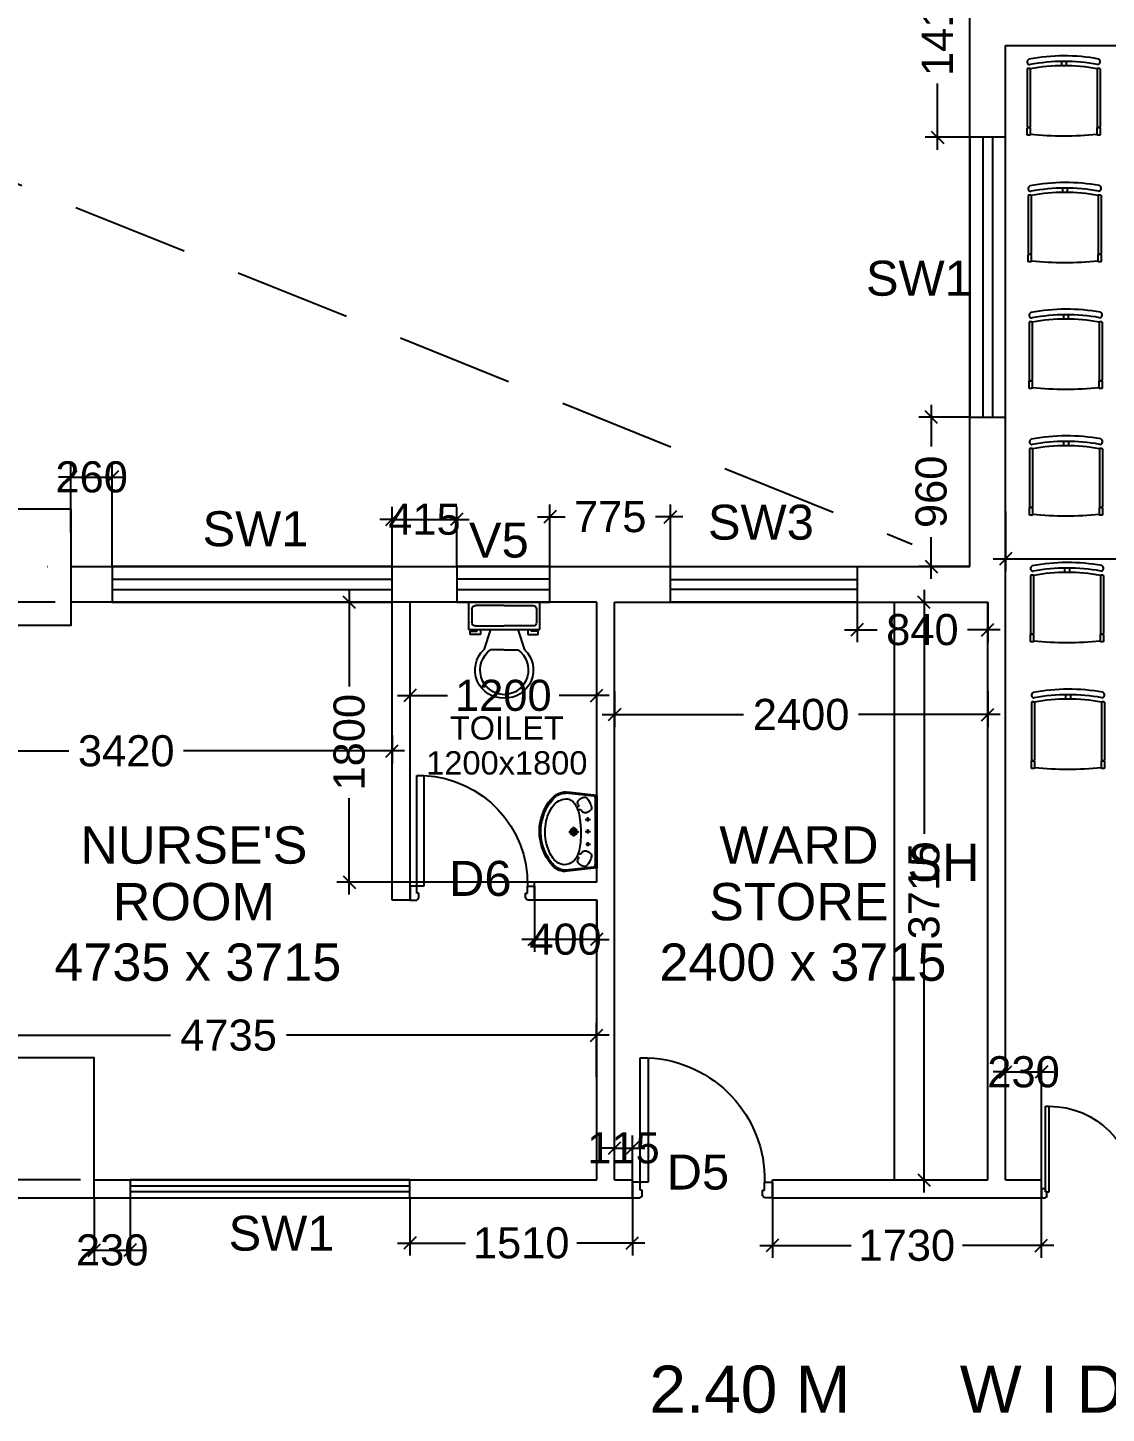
# Model space of a CAD drawing. Extents: x 7897917 to 8423973, y -6487334 to -6173396.
# Drawn here: x 8016507 to 8023444, y -6445795 to -6436884 of the extents above; entities that cross this region are included whole.
import ezdxf
from ezdxf.enums import TextEntityAlignment as Align

# ---------------------------------------------------------------- set-up
doc = ezdxf.new("R2010")
doc.units = 0
doc.header["$LTSCALE"] = 600
doc.header["$MEASUREMENT"] = 0
doc.header["$PDMODE"] = 35
doc.linetypes.add('HIDDEN2', pattern=[0.1875, 0.125, -0.0625])
doc.layers.get('0').update_dxf_attribs({"linetype": 'CONTINUOUS'})
doc.layers.get('Defpoints').update_dxf_attribs({"linetype": 'CONTINUOUS'})
for name, color, linetype in [('DOOR', 32, 'CONTINUOUS'), ('Duct', 8, 'CONTINUOUS'), ('furniture', 33, 'CONTINUOUS'), ('joinery', 7, 'CONTINUOUS'), ('LA-column', 3, 'CONTINUOUS'), ('PARTI', 21, 'CONTINUOUS'), ('Room Dim', 1, 'CONTINUOUS'), ('Shleves', 7, 'CONTINUOUS'), ('TEXT', 6, 'CONTINUOUS'), ('Toi-Euip', 8, 'CONTINUOUS'), ('toi-fix', 46, 'CONTINUOUS'), ('TXT', 6, 'CONTINUOUS'), ('Walls', 7, 'CONTINUOUS'), ('WIN', 151, 'CONTINUOUS'), ('Working Dim', 5, 'CONTINUOUS')]:
    doc.layers.add(name, color=color, linetype=linetype)
doc.styles.add('ari', font='arial.ttf')
doc.styles.add('ARIAL', font='arial.ttf')
doc.dimstyles.new('int. dim', dxfattribs={"dimtxt": 450, "dimasz": 80, "dimexe": 80, "dimexo": 0, "dimgap": 70, "dimtad": 0, "dimdec": 0, "dimzin": 12, "dimdsep": 46, "dimtxsty": 'ari', "dimblk": 'OBLIQUE', "dimcen": 2, "dimdle": 80, "dimclrd": 256, "dimclre": 256, "dimclrt": 6, "dimadec": 0, "dimazin": 0, "dimtfac": 1, "dimtdec": 0, "dimtix": 1, "dimtmove": 2, "dimatfit": 3, "dimfxl": 1, "dimtolj": 1, "dimtzin": 0, "dimlwd": -1, "dimlwe": -1, "dimarcsym": 0})

# ---------------------------------------------------------------- blocks, each defined once
blk = doc.blocks.new('Z$W@#1275')
at = {"layer": 'DOOR'}
for p, q in [((73, 1500), (0, 1500)), ((0, 1500), (0, 1467)), ((0, 1467), (2, 1467)), ((11, 1456), (11, 1458)), ((11, 1456), (47, 1456)), ((47, 1467), (736, 1467)), ((47, 1467), (47, 1439)), ((47, 1456), (47, 1467)), ((47, 1467), (73, 1467)), ((73, 1467), (73, 1500)), ((736, 1467), (736, 1439)), ((47, 1439), (736, 1439)), ((0, 33), (2, 33)), ((0, 0), (0, 33)), ((73, 0), (0, 0)), ((11, 44), (11, 42)), ((11, 44), (47, 44)), ((47, 61), (736, 61)), ((47, 33), (47, 61)), ((47, 44), (47, 33)), ((47, 33), (736, 33)), ((47, 33), (73, 33)), ((73, 33), (73, 0)), ((736, 33), (736, 61))]:
    blk.add_line(p, q, dxfattribs=at)
for centre, start, end in [((11, 1467), 180, 270), ((11, 33), 90, 180)]:
    blk.add_arc(centre, 9.13, start, end, dxfattribs=at)
at = {"layer": 'DOOR', "color": 145}
for centre, start, end in [((47, 1439), 270, 0), ((47, 61), 0, 90)]:
    blk.add_arc(centre, 689, start, end, dxfattribs=at)
blk = doc.blocks.new('A$C32852038')
at = {"layer": 'furniture', "color": 8}
for p, q in [((-231.7, -54), (-235, -57.2)), ((-235, -430.7), (-235, -57.2)), ((-231.7, -54), (-218.3, -54)), ((-215, -57.2), (-218.3, -54)), ((-215, -430.7), (-215, -57.2)), ((218.3, -54), (215, -57.2)), ((215, -430.7), (215, -57.2)), ((218.3, -54), (231.7, -54)), ((235, -57.2), (231.7, -54)), ((235, -430.7), (235, -57.2)), ((-231.7, -434), (-235, -430.7)), ((-231.7, -434), (-218.3, -434)), ((-218.3, -434), (-215, -430.7)), ((218.3, -434), (215, -430.7)), ((218.3, -434), (231.7, -434)), ((231.7, -434), (235, -430.7)), ((-15.7, -479.2), (-15.7, -451.1)), ((14.8, -479.2), (14.8, -451.1))]:
    blk.add_line(p, q, dxfattribs=at)
for points in [[(-235, -50.7), (-235, -7.2), (-231.7, -4), (-218.3, -4), (-215, -7.2), (-215, -50.7), (-218.3, -54), (-231.7, -54)], [(215, -50.7), (215, -7.2), (218.3, -4), (231.7, -4), (235, -7.2), (235, -50.7), (231.7, -54), (218.3, -54)]]:
    blk.add_lwpolyline(points, close=True, dxfattribs=at)
for centre, radius, start, end in [((0, -2191.6), 2191.6, 84.36999, 95.63001), ((0, 692.7), 1143.8, 259.16569, 280.83431), ((-217.4, -477.9), 18, 89.44312, 247.64656), ((-4.7, 698.8), 1213.3, 259.57711, 280.84799), ((-4.7, 698.8), 1178, 259.5839, 280.82925), ((216.8, -476.2), 18, 292.35344, 90.55688)]:
    blk.add_arc(centre, radius, start, end, dxfattribs=at)
blk = doc.blocks.new('1000')
at = {"layer": 'DOOR'}
for p, q in [((0, -100), (0, 0)), ((0, 0), (49.7, 0)), ((49.7, 0), (49.7, -2.2)), ((63.2, -49.5), (49.7, -49.5)), ((49.7, -49.5), (49.7, -100)), ((63.2, -13.5), (61, -13.5)), ((63.2, -13.5), (63.2, -49.5)), ((836.8, -13.5), (836.8, -49.5)), ((836.8, -13.5), (839, -13.5)), ((836.8, -49.5), (850.3, -49.5)), ((850.3, 0), (850.3, -2.2)), ((900, 0), (850.3, 0)), ((850.3, -49.5), (850.3, -100)), ((900, -100), (900, 0)), ((49.7, -100), (0, -100)), ((49.7, -100), (49.7, -900.6)), ((100.2, -100), (49.7, -100)), ((100.2, -900.6), (100.2, -100)), ((850.3, -100), (900, -100)), ((49.7, -900.6), (100.2, -900.6))]:
    blk.add_line(p, q, dxfattribs=at)
for centre, major_axis, start_param, end_param in [((49.7, -13.5), (-7.95, 7.95), 3.926991, 5.497787), ((850.3, -13.5), (7.95, 7.95), 0.785398, 2.356194)]:
    blk.add_ellipse(centre, major_axis=major_axis, ratio=1, start_param=start_param, end_param=end_param, dxfattribs=at)
at = {"layer": 'DOOR', "color": 145}
blk.add_ellipse((64.3, -115.3), major_axis=(-519.7, 589.8), ratio=1, start_param=2.464943, end_param=4.009476, dxfattribs=at)
blk = doc.blocks.new('_Oblique')
at = {"color": 0, "linetype": 'ByBlock', "lineweight": -2}
blk.add_line((-0.5, -0.5), (0.5, 0.5), dxfattribs=at)
blk = doc.blocks.new('*D2031')
at = {"layer": 'Defpoints', "color": 0, "transparency": 16777216}
for p in [(8022796.6, -6439994.5, 3.4), (8028447.1, -6439994.5, 3.4), (8028447.1, -6440299.8)]:
    blk.add_point(p, dxfattribs=at)
at = {"layer": 'Working Dim', "transparency": 16777216}
for p, q in [((8022796.6, -6439994.5), (8022796.6, -6440379.8)), ((8028447.1, -6439994.5), (8028447.1, -6440379.8)), ((8022716.6, -6440299.8), (8025253.5, -6440299.8)), ((8028527.1, -6440299.8), (8025990.1, -6440299.8))]:
    blk.add_line(p, q, dxfattribs=at)
at = {"layer": 'Working Dim', "transparency": 16777216, "xscale": 80, "yscale": 80, "zscale": 80, "rotation": 180}
blk.add_blockref('_Oblique', (8022796.6, -6440299.8), dxfattribs=at)
at = {"layer": 'Working Dim', "transparency": 16777216, "xscale": 80, "yscale": 80, "zscale": 80}
blk.add_blockref('_Oblique', (8028447.1, -6440299.8), dxfattribs=at)
at = {"layer": 'Working Dim', "color": 6, "transparency": 16777216, "insert": (8025621.8, -6440299.8), "char_height": 200, "attachment_point": 5, "style": 'ari'}
blk.add_mtext('\\A1;5650', dxfattribs=at)
blk = doc.blocks.new('*D2051')
at = {"layer": 'Defpoints', "color": 0, "transparency": 16777216}
for p in [(8015430.6, -6441433.2, 6.3), (8018850.6, -6441433.2, 6.3), (8018850.6, -6441535.3)]:
    blk.add_point(p, dxfattribs=at)
at = {"layer": 'Working Dim', "transparency": 16777216}
for p, q in [((8015430.6, -6441433.2), (8015430.6, -6441615.3)), ((8018850.6, -6441433.2), (8018850.6, -6441615.3)), ((8015350.6, -6441535.3), (8016772.3, -6441535.3)), ((8018930.6, -6441535.3), (8017508.8, -6441535.3))]:
    blk.add_line(p, q, dxfattribs=at)
at = {"layer": 'Working Dim', "transparency": 16777216, "xscale": 80, "yscale": 80, "zscale": 80, "rotation": 180}
blk.add_blockref('_Oblique', (8015430.6, -6441535.3), dxfattribs=at)
at = {"layer": 'Working Dim', "transparency": 16777216, "xscale": 80, "yscale": 80, "zscale": 80}
blk.add_blockref('_Oblique', (8018850.6, -6441535.3), dxfattribs=at)
at = {"layer": 'Working Dim', "color": 6, "transparency": 16777216, "insert": (8017140.6, -6441535.3), "char_height": 200, "attachment_point": 5, "style": 'ari'}
blk.add_mtext('\\A1;3420', dxfattribs=at)
blk = doc.blocks.new('*D2052')
at = {"layer": 'Defpoints', "color": 0, "transparency": 16777216}
for p in [(8020166.1, -6443363.8), (8015431.6, -6443631.7, 6.3), (8020166.1, -6443631.7, 6.3)]:
    blk.add_point(p, dxfattribs=at)
at = {"layer": 'Working Dim', "transparency": 16777216}
for p, q in [((8015431.6, -6443631.7), (8015431.6, -6443283.8)), ((8020166.1, -6443631.7), (8020166.1, -6443283.8)), ((8015351.6, -6443363.8), (8017425.4, -6443363.8)), ((8020246.1, -6443363.8), (8018172.2, -6443363.8))]:
    blk.add_line(p, q, dxfattribs=at)
at = {"layer": 'Working Dim', "transparency": 16777216, "xscale": 80, "yscale": 80, "zscale": 80, "rotation": 180}
blk.add_blockref('_Oblique', (8015431.6, -6443363.8), dxfattribs=at)
at = {"layer": 'Working Dim', "transparency": 16777216, "xscale": 80, "yscale": 80, "zscale": 80}
blk.add_blockref('_Oblique', (8020166.1, -6443363.8), dxfattribs=at)
at = {"layer": 'Working Dim', "color": 6, "transparency": 16777216, "insert": (8017798.8, -6443363.8), "char_height": 200, "attachment_point": 5, "style": 'ari'}
blk.add_mtext('\\A1;4735', dxfattribs=at)
blk = doc.blocks.new('*D2053')
at = {"layer": 'Defpoints', "color": 0, "transparency": 16777216}
for p in [(8016683.8, -6440578.9, 6.3), (8016193.1, -6444293.9), (8016847.3, -6444293.9, 6.3)]:
    blk.add_point(p, dxfattribs=at)
at = {"layer": 'Working Dim', "transparency": 16777216}
for p, q in [((8016193.1, -6440498.9), (8016193.1, -6442067.1)), ((8016683.8, -6440578.9), (8016113.1, -6440578.9)), ((8016193.1, -6444373.9), (8016193.1, -6442805.7)), ((8016847.3, -6444293.9), (8016113.1, -6444293.9))]:
    blk.add_line(p, q, dxfattribs=at)
at = {"layer": 'Working Dim', "transparency": 16777216, "xscale": 80, "yscale": 80, "zscale": 80}
for p, rotation in [((8016193.1, -6440578.9), 90), ((8016193.1, -6444293.9), 270)]:
    blk.add_blockref('_Oblique', p, dxfattribs=dict(at, rotation=rotation))
at = {"layer": 'Working Dim', "color": 6, "transparency": 16777216, "insert": (8016193.1, -6442436.4), "char_height": 200, "attachment_point": 5, "rotation": 90, "style": 'ari'}
blk.add_mtext('\\A1;3715', dxfattribs=at)
blk = doc.blocks.new('*D2054')
at = {"layer": 'Defpoints', "color": 0, "transparency": 16777216}
for p in [(8018965.6, -6441041.3, 6.3), (8020166.1, -6441041.3, 6.3), (8020166.1, -6441178.6)]:
    blk.add_point(p, dxfattribs=at)
at = {"layer": 'Working Dim', "transparency": 16777216}
for p, q in [((8018965.6, -6441041.3), (8018965.6, -6441258.6)), ((8020166.1, -6441041.3), (8020166.1, -6441258.6)), ((8018885.6, -6441178.6), (8019207, -6441178.6)), ((8020246.1, -6441178.6), (8019924.7, -6441178.6))]:
    blk.add_line(p, q, dxfattribs=at)
at = {"layer": 'Working Dim', "transparency": 16777216, "xscale": 80, "yscale": 80, "zscale": 80, "rotation": 180}
blk.add_blockref('_Oblique', (8018965.6, -6441178.6), dxfattribs=at)
at = {"layer": 'Working Dim', "transparency": 16777216, "xscale": 80, "yscale": 80, "zscale": 80}
blk.add_blockref('_Oblique', (8020166.1, -6441178.6), dxfattribs=at)
at = {"layer": 'Working Dim', "color": 6, "transparency": 16777216, "insert": (8019565.8, -6441178.6), "char_height": 200, "attachment_point": 5, "style": 'ari'}
blk.add_mtext('\\A1;1200', dxfattribs=at)
blk = doc.blocks.new('*D2055')
at = {"layer": 'Defpoints', "color": 0, "transparency": 16777216}
for p in [(8019118, -6440578.8, 6.3), (8018574.9, -6442378.9), (8019765.6, -6442378.9, 6.3)]:
    blk.add_point(p, dxfattribs=at)
at = {"layer": 'Working Dim', "transparency": 16777216}
for p, q in [((8018574.9, -6440498.8), (8018574.9, -6441119.9)), ((8019118, -6440578.8), (8018494.9, -6440578.8)), ((8018574.9, -6442458.9), (8018574.9, -6441837.7)), ((8019765.6, -6442378.9), (8018494.9, -6442378.9))]:
    blk.add_line(p, q, dxfattribs=at)
at = {"layer": 'Working Dim', "transparency": 16777216, "xscale": 80, "yscale": 80, "zscale": 80}
for p, rotation in [((8018574.9, -6440578.8), 90), ((8018574.9, -6442378.9), 270)]:
    blk.add_blockref('_Oblique', p, dxfattribs=dict(at, rotation=rotation))
at = {"layer": 'Working Dim', "color": 6, "transparency": 16777216, "insert": (8018574.9, -6441478.8), "char_height": 200, "attachment_point": 5, "rotation": 90, "style": 'ari'}
blk.add_mtext('\\A1;1800', dxfattribs=at)
blk = doc.blocks.new('*D2056')
at = {"layer": 'Defpoints', "color": 0, "transparency": 16777216}
for p in [(8020281.1, -6441151.1, 6.3), (8022681.6, -6441151.1, 3.3), (8022681.6, -6441301.5)]:
    blk.add_point(p, dxfattribs=at)
at = {"layer": 'Working Dim', "transparency": 16777216}
for p, q in [((8020281.1, -6441151.1), (8020281.1, -6441381.5)), ((8022681.6, -6441151.1), (8022681.6, -6441381.5)), ((8020201.1, -6441301.5), (8021111.3, -6441301.5)), ((8022761.6, -6441301.5), (8021851.3, -6441301.5))]:
    blk.add_line(p, q, dxfattribs=at)
at = {"layer": 'Working Dim', "transparency": 16777216, "xscale": 80, "yscale": 80, "zscale": 80, "rotation": 180}
blk.add_blockref('_Oblique', (8020281.1, -6441301.5), dxfattribs=at)
at = {"layer": 'Working Dim', "transparency": 16777216, "xscale": 80, "yscale": 80, "zscale": 80}
blk.add_blockref('_Oblique', (8022681.6, -6441301.5), dxfattribs=at)
at = {"layer": 'Working Dim', "color": 6, "transparency": 16777216, "insert": (8021481.3, -6441301.5), "char_height": 200, "attachment_point": 5, "style": 'ari'}
blk.add_mtext('\\A1;2400', dxfattribs=at)
blk = doc.blocks.new('*D2057')
at = {"layer": 'Defpoints', "color": 0, "transparency": 16777216}
for p in [(8022023.3, -6440578.7, 6.3), (8021911.9, -6444293.9, 6.3), (8022272.1, -6444293.9)]:
    blk.add_point(p, dxfattribs=at)
at = {"layer": 'Working Dim', "transparency": 16777216}
for p, q in [((8022272.1, -6440498.7), (8022272.1, -6442067)), ((8022023.3, -6440578.7), (8022352.1, -6440578.7)), ((8022272.1, -6444373.9), (8022272.1, -6442805.6)), ((8021911.9, -6444293.9), (8022352.1, -6444293.9))]:
    blk.add_line(p, q, dxfattribs=at)
at = {"layer": 'Working Dim', "transparency": 16777216, "xscale": 80, "yscale": 80, "zscale": 80}
for p, rotation in [((8022272.1, -6440578.7), 90), ((8022272.1, -6444293.9), 270)]:
    blk.add_blockref('_Oblique', p, dxfattribs=dict(at, rotation=rotation))
at = {"layer": 'Working Dim', "color": 6, "transparency": 16777216, "insert": (8022272.1, -6442436.3), "char_height": 200, "attachment_point": 5, "rotation": 90, "style": 'ari'}
blk.add_mtext('\\A1;3715', dxfattribs=at)
blk = doc.blocks.new('*D2062')
at = {"layer": 'Defpoints', "color": 0, "transparency": 16777216}
for p in [(8019266, -6440045.9), (8018850.8, -6440348.4), (8019266, -6440348.4, -1.1)]:
    blk.add_point(p, dxfattribs=at)
at = {"layer": 'Working Dim', "transparency": 16777216}
for p, q in [((8018850.8, -6440348.4), (8018850.8, -6439965.9)), ((8019266, -6440348.4), (8019266, -6439965.9)), ((8018850.8, -6440045.9), (8018770.8, -6440045.9)), ((8018850.8, -6440045.9), (8019266, -6440045.9)), ((8019266, -6440045.9), (8019346, -6440045.9))]:
    blk.add_line(p, q, dxfattribs=at)
at = {"layer": 'Working Dim', "transparency": 16777216, "xscale": 80, "yscale": 80, "zscale": 80}
blk.add_blockref('_Oblique', (8018850.8, -6440045.9), dxfattribs=at)
at = {"layer": 'Working Dim', "transparency": 16777216, "xscale": 80, "yscale": 80, "zscale": 80, "rotation": 180}
blk.add_blockref('_Oblique', (8019266, -6440045.9), dxfattribs=at)
at = {"layer": 'Working Dim', "color": 6, "transparency": 16777216, "insert": (8019058.4, -6440045.9), "char_height": 200, "attachment_point": 5, "style": 'ari'}
blk.add_mtext('\\A1;415', dxfattribs=at)
blk = doc.blocks.new('*D2063')
at = {"layer": 'Defpoints', "color": 0, "transparency": 16777216}
for p in [(8022566.6, -6436178.7, 0), (8022358.6, -6437588.7), (8022566.6, -6437588.7, 0)]:
    blk.add_point(p, dxfattribs=at)
at = {"layer": 'Working Dim', "transparency": 16777216}
for p, q in [((8022358.6, -6436098.7), (8022358.6, -6436524.8)), ((8022566.6, -6436178.7), (8022278.6, -6436178.7)), ((8022358.6, -6437668.7), (8022358.6, -6437242.6)), ((8022566.6, -6437588.7), (8022278.6, -6437588.7))]:
    blk.add_line(p, q, dxfattribs=at)
at = {"layer": 'Working Dim', "transparency": 16777216, "xscale": 80, "yscale": 80, "zscale": 80}
for p, rotation in [((8022358.6, -6436178.7), 90), ((8022358.6, -6437588.7), 270)]:
    blk.add_blockref('_Oblique', p, dxfattribs=dict(at, rotation=rotation))
at = {"layer": 'Working Dim', "color": 6, "transparency": 16777216, "insert": (8022358.6, -6436883.7), "char_height": 200, "attachment_point": 5, "rotation": 90, "style": 'ari'}
blk.add_mtext('\\A1;1410', dxfattribs=at)
blk = doc.blocks.new('*D2074')
at = {"layer": 'Defpoints', "color": 0, "transparency": 16777216}
for p in [(8022318.2, -6439388.7), (8022566.6, -6439388.7), (8022566.6, -6440348.7)]:
    blk.add_point(p, dxfattribs=at)
at = {"layer": 'Working Dim', "transparency": 16777216}
for p, q in [((8022318.2, -6439308.7), (8022318.2, -6439578.1)), ((8022566.6, -6439388.7), (8022238.2, -6439388.7)), ((8022318.2, -6440428.7), (8022318.2, -6440159.3)), ((8022566.6, -6440348.7), (8022238.2, -6440348.7))]:
    blk.add_line(p, q, dxfattribs=at)
at = {"layer": 'Working Dim', "transparency": 16777216, "xscale": 80, "yscale": 80, "zscale": 80}
for p, rotation in [((8022318.2, -6439388.7), 90), ((8022318.2, -6440348.7), 270)]:
    blk.add_blockref('_Oblique', p, dxfattribs=dict(at, rotation=rotation))
at = {"layer": 'Working Dim', "color": 6, "transparency": 16777216, "insert": (8022318.2, -6439868.7), "char_height": 200, "attachment_point": 5, "rotation": 90, "style": 'ari'}
blk.add_mtext('\\A1;960', dxfattribs=at)
blk = doc.blocks.new('*D2079')
at = {"layer": 'Defpoints', "color": 0, "transparency": 16777216}
for p in [(8017050.8, -6439773.6), (8016785.1, -6440129.1, 13.1), (8017050.8, -6440348.8)]:
    blk.add_point(p, dxfattribs=at)
at = {"layer": 'Working Dim', "transparency": 16777216}
for p, q in [((8016785.1, -6440129.1), (8016785.1, -6439693.6)), ((8017050.8, -6440348.8), (8017050.8, -6439693.6)), ((8016785.1, -6439773.6), (8016705.1, -6439773.6)), ((8016785.1, -6439773.6), (8017050.8, -6439773.6)), ((8017050.8, -6439773.6), (8017130.8, -6439773.6))]:
    blk.add_line(p, q, dxfattribs=at)
at = {"layer": 'Working Dim', "transparency": 16777216, "xscale": 80, "yscale": 80, "zscale": 80}
blk.add_blockref('_Oblique', (8016785.1, -6439773.6), dxfattribs=at)
at = {"layer": 'Working Dim', "transparency": 16777216, "xscale": 80, "yscale": 80, "zscale": 80, "rotation": 180}
blk.add_blockref('_Oblique', (8017050.8, -6439773.6), dxfattribs=at)
at = {"layer": 'Working Dim', "color": 6, "transparency": 16777216, "insert": (8016917.9, -6439773.6), "char_height": 200, "attachment_point": 5, "style": 'ari'}
blk.add_mtext('\\A1;260', dxfattribs=at)
blk = doc.blocks.new('*D2080')
at = {"layer": 'Defpoints', "color": 0, "transparency": 16777216}
for p in [(8019866, -6440029.3), (8019866, -6440348.6), (8020641, -6440348.7)]:
    blk.add_point(p, dxfattribs=at)
at = {"layer": 'Working Dim', "transparency": 16777216}
for p, q in [((8019866, -6440348.6), (8019866, -6439949.3)), ((8020641, -6440348.7), (8020641, -6439949.3)), ((8019786, -6440029.3), (8019962.6, -6440029.3)), ((8020721, -6440029.3), (8020544.4, -6440029.3))]:
    blk.add_line(p, q, dxfattribs=at)
at = {"layer": 'Working Dim', "transparency": 16777216, "xscale": 80, "yscale": 80, "zscale": 80, "rotation": 180}
blk.add_blockref('_Oblique', (8019866, -6440029.3), dxfattribs=at)
at = {"layer": 'Working Dim', "transparency": 16777216, "xscale": 80, "yscale": 80, "zscale": 80}
blk.add_blockref('_Oblique', (8020641, -6440029.3), dxfattribs=at)
at = {"layer": 'Working Dim', "color": 6, "transparency": 16777216, "insert": (8020253.5, -6440029.3), "char_height": 200, "attachment_point": 5, "style": 'ari'}
blk.add_mtext('\\A1;775', dxfattribs=at)
blk = doc.blocks.new('*D2081')
at = {"layer": 'Defpoints', "color": 0, "transparency": 16777216}
for p in [(8021841, -6440578.7), (8022681.6, -6440578.7), (8021841, -6440755.8)]:
    blk.add_point(p, dxfattribs=at)
at = {"layer": 'Working Dim', "transparency": 16777216}
for p, q in [((8021841, -6440578.7), (8021841, -6440835.8)), ((8022681.6, -6440578.7), (8022681.6, -6440835.8)), ((8021761, -6440755.8), (8021970.5, -6440755.8)), ((8022761.6, -6440755.8), (8022552, -6440755.8))]:
    blk.add_line(p, q, dxfattribs=at)
at = {"layer": 'Working Dim', "transparency": 16777216, "xscale": 80, "yscale": 80, "zscale": 80, "rotation": 180}
blk.add_blockref('_Oblique', (8021841, -6440755.8), dxfattribs=at)
at = {"layer": 'Working Dim', "transparency": 16777216, "xscale": 80, "yscale": 80, "zscale": 80}
blk.add_blockref('_Oblique', (8022681.6, -6440755.8), dxfattribs=at)
at = {"layer": 'Working Dim', "color": 6, "transparency": 16777216, "insert": (8022261.3, -6440755.8), "char_height": 200, "attachment_point": 5, "style": 'ari'}
blk.add_mtext('\\A1;840', dxfattribs=at)
blk = doc.blocks.new('*D2082')
at = {"layer": 'Defpoints', "color": 0, "transparency": 16777216}
for p in [(8019765.8, -6442493.6), (8020166.3, -6442493.6), (8019765.8, -6442746.6)]:
    blk.add_point(p, dxfattribs=at)
at = {"layer": 'Working Dim', "transparency": 16777216}
for p, q in [((8019765.8, -6442493.6), (8019765.8, -6442826.6)), ((8020166.3, -6442493.6), (8020166.3, -6442826.6)), ((8019765.8, -6442746.6), (8019685.8, -6442746.6)), ((8020166.3, -6442746.6), (8019765.8, -6442746.6)), ((8020166.3, -6442746.6), (8020246.3, -6442746.6))]:
    blk.add_line(p, q, dxfattribs=at)
at = {"layer": 'Working Dim', "transparency": 16777216, "xscale": 80, "yscale": 80, "zscale": 80}
blk.add_blockref('_Oblique', (8019765.8, -6442746.6), dxfattribs=at)
at = {"layer": 'Working Dim', "transparency": 16777216, "xscale": 80, "yscale": 80, "zscale": 80, "rotation": 180}
blk.add_blockref('_Oblique', (8020166.3, -6442746.6), dxfattribs=at)
at = {"layer": 'Working Dim', "color": 6, "transparency": 16777216, "insert": (8019966, -6442746.6), "char_height": 200, "attachment_point": 5, "style": 'ari'}
blk.add_mtext('\\A1;400', dxfattribs=at)
blk = doc.blocks.new('*D2092')
at = {"layer": 'Defpoints', "color": 0, "transparency": 16777216}
for p in [(8016935.1, -6444408.8, 10.3), (8017165, -6444358.3), (8017165, -6444745.3)]:
    blk.add_point(p, dxfattribs=at)
at = {"layer": 'Working Dim', "transparency": 16777216}
for p, q in [((8016935.1, -6444408.8), (8016935.1, -6444825.3)), ((8017165, -6444358.3), (8017165, -6444825.3)), ((8016935.1, -6444745.3), (8016855.1, -6444745.3)), ((8016935.1, -6444745.3), (8017165, -6444745.3)), ((8017165, -6444745.3), (8017245, -6444745.3))]:
    blk.add_line(p, q, dxfattribs=at)
at = {"layer": 'Working Dim', "transparency": 16777216, "xscale": 80, "yscale": 80, "zscale": 80}
blk.add_blockref('_Oblique', (8016935.1, -6444745.3), dxfattribs=at)
at = {"layer": 'Working Dim', "transparency": 16777216, "xscale": 80, "yscale": 80, "zscale": 80, "rotation": 180}
blk.add_blockref('_Oblique', (8017165, -6444745.3), dxfattribs=at)
at = {"layer": 'Working Dim', "color": 6, "transparency": 16777216, "insert": (8017050, -6444745.3), "char_height": 200, "attachment_point": 5, "style": 'ari'}
blk.add_mtext('\\A1;230', dxfattribs=at)
blk = doc.blocks.new('*D2093')
at = {"layer": 'Defpoints', "color": 0, "transparency": 16777216}
for p in [(8018965.4, -6444415.8), (8020396.3, -6444408.8), (8020396.3, -6444699.7)]:
    blk.add_point(p, dxfattribs=at)
at = {"layer": 'Working Dim', "transparency": 16777216}
for p, q in [((8018965.4, -6444415.8), (8018965.4, -6444779.7)), ((8020396.3, -6444408.8), (8020396.3, -6444779.7)), ((8018885.4, -6444699.7), (8019322, -6444699.7)), ((8020476.3, -6444699.7), (8020039.7, -6444699.7))]:
    blk.add_line(p, q, dxfattribs=at)
at = {"layer": 'Working Dim', "transparency": 16777216, "xscale": 80, "yscale": 80, "zscale": 80, "rotation": 180}
blk.add_blockref('_Oblique', (8018965.4, -6444699.7), dxfattribs=at)
at = {"layer": 'Working Dim', "transparency": 16777216, "xscale": 80, "yscale": 80, "zscale": 80}
blk.add_blockref('_Oblique', (8020396.3, -6444699.7), dxfattribs=at)
at = {"layer": 'Working Dim', "color": 6, "transparency": 16777216, "insert": (8019680.8, -6444699.7), "char_height": 200, "attachment_point": 5, "style": 'ari'}
blk.add_mtext('\\A1;1510', dxfattribs=at)
blk = doc.blocks.new('*D2094')
at = {"layer": 'Defpoints', "color": 0, "transparency": 16777216}
for p in [(8020396.3, -6444088.8), (8020281.3, -6444293.7), (8020396.3, -6444293.7)]:
    blk.add_point(p, dxfattribs=at)
at = {"layer": 'Working Dim', "transparency": 16777216}
for p, q in [((8020281.3, -6444293.7), (8020281.3, -6444008.8)), ((8020396.3, -6444293.7), (8020396.3, -6444008.8)), ((8020281.3, -6444088.8), (8020201.3, -6444088.8)), ((8020281.3, -6444088.8), (8020396.3, -6444088.8)), ((8020396.3, -6444088.8), (8020476.3, -6444088.8))]:
    blk.add_line(p, q, dxfattribs=at)
at = {"layer": 'Working Dim', "transparency": 16777216, "xscale": 80, "yscale": 80, "zscale": 80}
blk.add_blockref('_Oblique', (8020281.3, -6444088.8), dxfattribs=at)
at = {"layer": 'Working Dim', "transparency": 16777216, "xscale": 80, "yscale": 80, "zscale": 80, "rotation": 180}
blk.add_blockref('_Oblique', (8020396.3, -6444088.8), dxfattribs=at)
at = {"layer": 'Working Dim', "color": 6, "transparency": 16777216, "insert": (8020338.8, -6444088.8), "char_height": 200, "attachment_point": 5, "style": 'ari'}
blk.add_mtext('\\A1;115', dxfattribs=at)
blk = doc.blocks.new('*D2095')
at = {"layer": 'Defpoints', "color": 0, "transparency": 16777216}
for p in [(8021296.3, -6444408.8), (8023026.1, -6444408.8), (8021296.3, -6444715.5)]:
    blk.add_point(p, dxfattribs=at)
at = {"layer": 'Working Dim', "transparency": 16777216}
for p, q in [((8021296.3, -6444408.8), (8021296.3, -6444795.5)), ((8023026.1, -6444408.8), (8023026.1, -6444795.5)), ((8021216.3, -6444715.5), (8021802.3, -6444715.5)), ((8023106.1, -6444715.5), (8022520, -6444715.5))]:
    blk.add_line(p, q, dxfattribs=at)
at = {"layer": 'Working Dim', "transparency": 16777216, "xscale": 80, "yscale": 80, "zscale": 80, "rotation": 180}
blk.add_blockref('_Oblique', (8021296.3, -6444715.5), dxfattribs=at)
at = {"layer": 'Working Dim', "transparency": 16777216, "xscale": 80, "yscale": 80, "zscale": 80}
blk.add_blockref('_Oblique', (8023026.1, -6444715.5), dxfattribs=at)
at = {"layer": 'Working Dim', "color": 6, "transparency": 16777216, "insert": (8022161.2, -6444715.5), "char_height": 200, "attachment_point": 5, "style": 'ari'}
blk.add_mtext('\\A1;1730', dxfattribs=at)
blk = doc.blocks.new('A$C5FEC0201')
at = {"layer": 'Toi-Euip'}
for p, q in [((0, 473.4), (184.7, 494.1)), ((0, 465.4), (191.4, 486.9)), ((0, 473.4), (0, 20.9)), ((9.6, 458.3), (9.6, 40.4)), ((71.9, 322.5), (39.4, 322.5)), ((54.4, 310.5), (54.4, 336.7)), ((54.4, 235.7), (54.4, 261.9)), ((143.3, 276.5), (143.3, 216.2)), ((71.9, 247.8), (39.4, 247.8)), ((54.4, 156.4), (54.4, 182.7)), ((173.4, 246.3), (112, 246.3)), ((66.7, 168.5), (39.4, 168.5)), ((0, 28.9), (191.4, 7.5)), ((0, 20.9), (184.7, 0.2))]:
    blk.add_line(p, q, dxfattribs=at)
for centre, radius in [((54.4, 322.5), 6.43), ((143.3, 246.3), 21.6), ((143.3, 246.3), 15.5), ((54.4, 247.8), 6.43), ((54.4, 168.5), 6.43), ((143.3, 246.3), 10.9)]:
    blk.add_circle(centre, radius, dxfattribs=at)
for centre, radius, start, end in [((-14.6, 453.5), 24.7, 11.14513, 53.7785), ((155, 371.1), 126.1, 140.59825, 160.41359), ((76, 441.8), 20.7, 62.49081, 153.19095), ((67.6, 406.2), 56.9, 34.96691, 71.64959), ((100.5, 427.5), 17.9, 320.46419, 39.5358), ((202.8, 375.4), 80.1, 113.69295, 156.38132), ((191.3, 356.4), 94.7, 75.58544, 102.65463), ((194.8, 411.5), 83.2, 73.23918, 96.99591), ((198.4, 409.1), 78.1, 56.79114, 95.14021), ((173.3, 329.2), 126, 27.7975, 70.69461), ((197.4, 387.4), 106, 42.34, 78.55208), ((181.9, 366.5), 123.1, 31.84149, 61.21457), ((66.3, 262.6), 287, 13.68007, 43.11994), ((66.2, 397.4), 34, 151.91921, 201.35614), ((74.8, 413.3), 49.2, 215.0585, 257.19296), ((72.7, 395.9), 31.9, 253.96544, 299.92088), ((114.3, 360.7), 26.8, 118.27151, 163.61398), ((106.8, 377.5), 8.55, 353.15264, 127.30389), ((273.3, 323.1), 166.8, 149.59023, 175.97193), ((120.5, 410.1), 8.6, 136.04031, 216.10739), ((121.5, 408.7), 8.72, 204.51045, 300.32874), ((72.7, 260.2), 247.5, 0.51874, 31.0564), ((134.7, 300.9), 200.3, 16.98939, 40.68541), ((45.2, 246.8), 302.7, 336.19508, 21.84971), ((898.2, 212.6), 800.7, 171.22276, 177.52001), ((23.3, 242.5), 297.5, 335.41071, 3.84539), ((82.7, 251), 274.2, 347.13905, 16.85156), ((830.4, 250.4), 732.1, 180.24313, 185.54823), ((397.3, 201.4), 296.4, 184.2321, 193.82674), ((59.7, 235.8), 293.9, 316.38455, 351.02297), ((66.2, 94.9), 34, 158.64386, 208.08079), ((74.8, 79), 49.2, 102.80704, 144.9415), ((72.7, 96.3), 31.9, 60.07912, 106.03456), ((114.3, 131.5), 26.8, 196.38602, 241.72849), ((106.5, 113.4), 7.39, 228.29837, 348.68026), ((218.2, 145.9), 109.8, 188.02022, 245.02213), ((120.5, 82.1), 8.6, 143.89261, 223.95969), ((120.7, 84.3), 7.73, 75.15228, 157.93068), ((164.1, 170.3), 139.7, 301.86033, 338.31323), ((67.5, 229.2), 275.4, 316.21733, 337.66735), ((-16.1, 41), 25.7, 308.74871, 358.57964), ((155, 121.1), 126.1, 199.58641, 219.40175), ((76, 50.4), 20.7, 206.80905, 297.50919), ((67.6, 86), 56.9, 288.35041, 325.03309), ((100.5, 64.8), 17.9, 320.4642, 39.53581), ((199.8, 111.6), 70.9, 246.77794, 302.40806), ((197.9, 98.8), 99.5, 262.39424, 318.61688), ((196, 101.8), 94.4, 267.2238, 318.08952)]:
    blk.add_arc(centre, radius, start, end, dxfattribs=at)
blk = doc.blocks.new('A$C70ED7303')
at = {"layer": 'toi-fix', "color": 8}
for p, q in [((0, 0), (229, 0)), ((229, 0), (229, -174.4)), ((-229, 0), (0, 0)), ((-229, -174.4), (-229, 0)), ((-207.2, -43.6), (-207.2, -130.8)), ((0, -21.8), (-185.4, -21.8)), ((0, -21.8), (185.4, -21.8)), ((207.2, -43.6), (207.2, -130.8)), ((229, -174.4), (-229, -174.4)), ((-185.4, -152.6), (0, -152.6)), ((-174.4, -185.4), (-174.4, -174.4)), ((-152.6, -174.4), (-152.6, -207.2)), ((-87.2, -174.4), (-130.8, -305.3)), ((185.4, -152.6), (0, -152.6)), ((87.2, -174.4), (130.8, -305.3)), ((152.6, -174.4), (152.6, -207.2)), ((174.4, -185.4), (174.4, -174.4)), ((-218.1, -207.2), (-218.1, -185.4)), ((-218.1, -185.4), (-174.4, -185.4)), ((-152.6, -207.2), (-218.1, -207.2)), ((152.6, -207.2), (218.1, -207.2)), ((218.1, -185.4), (174.4, -185.4)), ((218.1, -207.2), (218.1, -185.4)), ((0, -305.3), (-87.2, -305.3)), ((0, -305.3), (87.2, -305.3))]:
    blk.add_line(p, q, dxfattribs=at)
for centre, major_axis, start_param, end_param in [((-188.1, -40.9), (13.6, -13.6), 2.214297, 4.068888), ((188.1, -40.9), (13.6, -13.6), 0.643501, 2.498091), ((-188.1, -133.6), (-13.6, -13.6), 5.35589, 7.21048), ((188.1, -133.6), (-13.6, -13.6), 0.643501, 2.498091), ((-6.6, -436.2), (-127.6, -127.6), 4.686239, 7.105146), ((4.7, -435.5), (-112.7, -112.7), 4.541602, 7.039318), ((6.6, -436.2), (55.8, -171.6), -0.351019, 2.067888), ((-4.7, -435.5), (-112.7, -112.7), 0.814663, 3.31238)]:
    blk.add_ellipse(centre, major_axis=major_axis, ratio=1, start_param=start_param, end_param=end_param, dxfattribs=at)
blk = doc.blocks.new('*D2338')
at = {"layer": 'Defpoints', "color": 0, "transparency": 16777216}
for p in [(8023027.1, -6443599.7), (8022796.6, -6444293.7, -8), (8023027.1, -6444293.7, -8)]:
    blk.add_point(p, dxfattribs=at)
at = {"layer": 'Working Dim', "transparency": 16777216}
for p, q in [((8022796.6, -6444293.7), (8022796.6, -6443519.7)), ((8023027.1, -6444293.7), (8023027.1, -6443519.7)), ((8022796.6, -6443599.7), (8022716.6, -6443599.7)), ((8022796.6, -6443599.7), (8023027.1, -6443599.7)), ((8023027.1, -6443599.7), (8023107.1, -6443599.7))]:
    blk.add_line(p, q, dxfattribs=at)
at = {"layer": 'Working Dim', "transparency": 16777216, "xscale": 80, "yscale": 80, "zscale": 80}
blk.add_blockref('_Oblique', (8022796.6, -6443599.7), dxfattribs=at)
at = {"layer": 'Working Dim', "transparency": 16777216, "xscale": 80, "yscale": 80, "zscale": 80, "rotation": 180}
blk.add_blockref('_Oblique', (8023027.1, -6443599.7), dxfattribs=at)
at = {"layer": 'Working Dim', "color": 6, "transparency": 16777216, "insert": (8022911.8, -6443599.7), "char_height": 200, "attachment_point": 5, "style": 'ari'}
blk.add_mtext('\\A1;230', dxfattribs=at)

msp = doc.modelspace()

# ---------------------------------------------------------------- linework, layer by layer
at = {"layer": 'Duct', "color": 8, "linetype": 'HIDDEN2', "ltscale": 10}
msp.add_line((8005336.956, -6433418.687, -7.979), (8022196.552, -6440204.237, -7.979), dxfattribs=at)
at = {"layer": 'LA-column', "color": 2, "flags": 128}
for points, elevation in [([(8016035.05, -6440728.875), (8016035.05, -6439978.875), (8016785.05, -6439978.875), (8016785.05, -6440728.875)], 5.131), ([(8016035.05, -6443508.812), (8016035.05, -6444408.812), (8016935.05, -6444408.812), (8016935.05, -6443508.812)], 2.283)]:
    msp.add_lwpolyline(points, close=True, dxfattribs=dict(at, elevation=elevation))
at = {"layer": 'PARTI', "color": 7, "linetype": 'Continuous'}
for p in [(8022796.552, -6444293.7, -7.979), (8023027.052, -6444408.7, -7.979)]:
    msp.add_line(p, (8023027.052, -6444293.7, -7.979), dxfattribs=at)
at = {"layer": 'Shleves'}
msp.add_line((8022081.639, -6444293.699, -1.71), (8022081.639, -6440578.85, -1.71), dxfattribs=at)
at = {"layer": 'Walls'}
for p, q in [((8022566.552, -6440348.699, -7.979), (8022566.552, -6433938.819, -7.979)), ((8022796.552, -6444293.7, -7.979), (8022796.552, -6436998.699, -7.979)), ((8022796.552, -6436998.699, -7.979), (8028444.056, -6436998.699, -7.979)), ((8016634.96, -6440348.699, -7.979), (8016636.229, -6440348.699, -7.979)), ((8016785.05, -6440348.699, -7.979), (8022566.552, -6440348.699, -7.979)), ((8016636.229, -6440578.699, -7.979), (8016634.96, -6440578.699, -7.979)), ((8018850.762, -6440578.699, -7.979), (8016785.05, -6440578.699, -7.979)), ((8018850.762, -6442493.649, -7.979), (8018850.762, -6440578.561, -7.979)), ((8020166.261, -6440578.699, -7.979), (8018965.762, -6440578.573, -7.979)), ((8018965.762, -6442493.648, -7.979), (8018965.762, -6440578.573, -7.979)), ((8020166.261, -6442378.632, -7.979), (8020166.261, -6440578.699, -7.979)), ((8020281.261, -6440578.699, -7.979), (8022681.552, -6440578.699, -7.979)), ((8020281.261, -6444293.699, -7.979), (8020281.261, -6440578.699, -7.979)), ((8022681.552, -6444293.699, -7.979), (8022681.552, -6440578.699, -7.979)), ((8020166.261, -6442378.632, -7.979), (8019765.762, -6442378.638, -7.979)), ((8019765.762, -6442493.648, -7.979), (8019765.762, -6442378.638, -7.979)), ((8018965.762, -6442493.648, -7.979), (8018850.762, -6442493.649, -7.979)), ((8020166.261, -6442493.632, -7.979), (8019765.762, -6442493.638, -7.979)), ((8020166.261, -6444293.699, -7.979), (8020166.261, -6442493.632, -7.979)), ((8016935.05, -6444293.699, -7.979), (8020166.261, -6444293.699, -7.979)), ((8020281.261, -6444293.699, -7.979), (8020396.261, -6444293.699, -7.979)), ((8020396.261, -6444408.831, -7.979), (8020396.261, -6444293.699, -7.979)), ((8021296.266, -6444293.699, -7.979), (8022681.552, -6444293.699, -7.979)), ((8021296.266, -6444408.699, -7.979), (8021296.266, -6444293.699, -7.979)), ((8016935.05, -6444408.699, -7.979), (8020396.261, -6444408.699, -7.979)), ((8021296.266, -6444408.699, -7.979), (8023027.052, -6444408.699, -7.979))]:
    msp.add_line(p, q, dxfattribs=at)
at = {"layer": 'WIN', "linetype": 'Continuous', "elevation": -7.979}
for points in [[(8022566.552, -6437588.699), (8022566.552, -6439388.699), (8022796.552, -6439388.699), (8022796.552, -6437588.699)], [(8022566.552, -6437588.699), (8022566.552, -6439388.699), (8022796.552, -6439388.699), (8022796.552, -6437588.699)], [(8022649.335, -6437588.699), (8022649.335, -6439388.699), (8022713.769, -6439388.699), (8022713.769, -6437588.699)], [(8022649.335, -6437588.699), (8022649.335, -6439388.699), (8022713.769, -6439388.699), (8022713.769, -6437588.699)], [(8018850.762, -6440348.751), (8017050.762, -6440348.751), (8017050.762, -6440578.751), (8018850.762, -6440578.751)], [(8019866.011, -6440348.636), (8019266.011, -6440348.636), (8019266.011, -6440578.636), (8019866.011, -6440578.636)], [(8020640.995, -6440348.698), (8021840.995, -6440348.698), (8021840.995, -6440578.699), (8020640.995, -6440578.699)], [(8018850.762, -6440431.534), (8017050.762, -6440431.534), (8017050.762, -6440495.967), (8018850.762, -6440495.967)], [(8019866.011, -6440429.977), (8019266.011, -6440429.977), (8019266.011, -6440497.295), (8019866.011, -6440497.295)], [(8020640.995, -6440431.482), (8021840.995, -6440431.482), (8021840.995, -6440495.915), (8020640.995, -6440495.915)], [(8017165.03, -6444293.708), (8017165.03, -6444408.699), (8018965.439, -6444408.699), (8018965.439, -6444293.708)], [(8017165.03, -6444333.708), (8017165.03, -6444368.699), (8018965.439, -6444368.699), (8018965.439, -6444333.708)]]:
    msp.add_lwpolyline(points, close=True, dxfattribs=at)

# ---------------------------------------------------------------- block references
at = {"layer": 'DOOR', "linetype": 'Continuous', "xscale": -0.8888888917863601, "yscale": 0.8888888917863369, "zscale": 0.88888889178636, "rotation": 179.9999869132508}
msp.add_blockref('1000', (8018965.762, -6442493.647, -7.979), dxfattribs=at)
at = {"layer": 'DOOR', "linetype": 'Continuous', "xscale": -1, "rotation": 179.9999869799519}
msp.add_blockref('1000', (8020396.266, -6444408.699, -7.979), dxfattribs=at)
at = {"layer": 'DOOR', "xscale": -0.8000117540359497, "yscale": 0.8000117540359497, "zscale": 0.8000117540359497, "rotation": 270}
msp.add_blockref('Z$W@#1275', (8023027.052, -6444408.7, -7.979), dxfattribs=at)
at = {"layer": 'furniture', "rotation": 180}
for p in [(8023170.28, -6437579.445, -7.979), (8023176.589, -6438394.008, -7.979), (8023182.898, -6439208.572, -7.979), (8023184.706, -6440023.144, -7.979), (8023191.015, -6440837.707, -7.979), (8023197.324, -6441652.271, -7.979)]:
    msp.add_blockref('A$C32852038', p, dxfattribs=at)
at = {"layer": 'Toi-Euip', "xscale": -1.032431937754154, "yscale": 1.032431937754154, "zscale": 1.032431937754154}
msp.add_blockref('A$C5FEC0201', (8020166.26, -6442309.224, -7.979), dxfattribs=at)
at = {"layer": 'toi-fix', "linetype": 'Continuous', "xscale": -1, "rotation": 1.312676983111771e-05}
msp.add_blockref('A$C70ED7303', (8019571.486, -6440578.637, -7.979), dxfattribs=at)

# ---------------------------------------------------------------- texts
at = {"layer": 'joinery', "style": 'ari'}
for s, p in [('SW1', (8022238.848, -6438607.253, -7.979)), ('SW3', (8021222.532, -6440176.282, -7.979)), ('SW1', (8017972.186, -6440218.489, -7.979)), ('V5', (8019537.226, -6440290.991, -7.979)), ('D5', (8020817.537, -6444355.481, -7.979)), ('SW1', (8018139.563, -6444748.863, -7.979))]:
    msp.add_text(s, height=225, dxfattribs=at).set_placement(p, align=Align.CENTER)
msp.add_text('D6', height=225, dxfattribs=at).set_placement((8019216.848, -6442467.166, -9.117))
at = {"layer": 'Room Dim', "style": 'ARIAL'}
msp.add_text('1200x1800', height=150, dxfattribs=at).set_placement((8019588.374, -6441686.665, -7.979), align=Align.CENTER)
for s, p in [('4735 x 3715', (8017600.902, -6442893.337, -7.979)), ('2400 x 3715', (8021492.68, -6442893.337, -7.979))]:
    msp.add_text(s, height=240, dxfattribs=at).set_placement(p, align=Align.MIDDLE_CENTER)
at = {"layer": 'Shleves', "color": 10, "style": 'ARIAL'}
msp.add_text('SH', height=240, dxfattribs=at).set_placement((8022163.89, -6442371.012, -11.972))
at = {"layer": 'TEXT', "color": 7, "style": 'ARIAL'}
for s, height, p in [('TOILET', 150, (8019588.374, -6441462.235, -7.979)), ("NURSE'S", 240, (8017575.316, -6442259.892, -7.979)), ('WARD', 240, (8021467.094, -6442259.892, -7.979)), ('ROOM', 240, (8017575.316, -6442624.159, -7.979)), ('STORE', 240, (8021467.094, -6442624.159, -7.979))]:
    msp.add_text(s, height=height, dxfattribs=at).set_placement(p, align=Align.CENTER)
at = {"layer": 'TXT', "color": 7, "style": 'ARIAL'}
msp.add_text('2.40 M      W I D E      C O R R I D O R', height=302.4, dxfattribs=at).set_placement((8024143.834, -6445790.397, -7.979), align=Align.CENTER)

# ---------------------------------------------------------------- dimensions: what is measured, and where the dimension line sits
at = {"layer": 'Working Dim'}
for base, p1, p2, angle, override, picture, middle in [((8022358.568, -6437588.699, -7.979), (8022566.552, -6436178.699, -8.019), (8022566.552, -6437588.699, -8.019), 90, {"dimtxt": 200}, '*D2063', (8022358.568, -6436883.699, -7.979)), ((8022318.153, -6439388.699, -7.979), (8022566.552, -6440348.699, -7.979), (8022566.552, -6439388.699, -7.979), 90, {"dimtxt": 200, "dimarcsym": 1}, '*D2074', (8022318.153, -6439868.699, -7.979)), ((8016193.054, -6444293.925, -7.979), (8016683.772, -6440578.925, -1.71), (8016847.296, -6444293.925, -1.71), 270, {"dimtxt": 200}, '*D2053', (8016193.054, -6442436.425, -7.979)), ((8018574.95, -6442378.864, -7.979), (8019117.971, -6440578.751, -1.71), (8019765.584, -6442378.864, -1.71), 270, {"dimtxt": 200}, '*D2055', (8018574.95, -6441478.807, -7.979)), ((8022272.136, -6444293.925, -7.979), (8022023.257, -6440578.714, -1.71), (8021911.929, -6444293.925, -1.71), 270, {"dimtxt": 200}, '*D2057', (8022272.136, -6442436.319, -7.979))]:
    dim = msp.add_linear_dim(base=base, p1=p1, p2=p2, angle=angle, dimstyle='int. dim', override=override, dxfattribs=at)
    dim.commit()
    dim.dimension.update_dxf_attribs({"geometry": picture, "text_midpoint": middle})
for base, p1, p2, text, picture, middle in [((8017050.762, -6439773.561, -7.979), (8016785.05, -6440129.064, 5.131), (8017050.762, -6440348.751, -7.979), '260', '*D2079', (8016917.906, -6439773.561, -7.979)), ((8021840.995, -6440755.775, -7.979), (8022681.552, -6440578.699, -7.979), (8021840.995, -6440578.699, -7.979), '840', '*D2081', (8022261.274, -6440755.775, -7.979)), ((8020396.261, -6444699.703, -7.979), (8018965.439, -6444415.831, -7.979), (8020396.261, -6444408.831, -7.979), '1510', '*D2093', (8019680.85, -6444699.703, -7.979))]:
    dim = msp.add_linear_dim(base=base, p1=p1, p2=p2, text=text, dimstyle='int. dim', override={"dimtxt": 200, "dimarcsym": 1}, dxfattribs=at)
    dim.commit()
    dim.dimension.update_dxf_attribs({"geometry": picture, "text_midpoint": middle})
for base, p1, p2, override, picture, middle in [((8019266.011, -6440045.862, -7.979), (8018850.762, -6440348.445, -7.979), (8019266.011, -6440348.445, -9.117), {"dimtxt": 200}, '*D2062', (8019058.387, -6440045.862, -7.979)), ((8019866.011, -6440029.252, -7.979), (8020640.995, -6440348.698, -7.979), (8019866.011, -6440348.636, -7.979), {"dimtxt": 200, "dimarcsym": 1}, '*D2080', (8020253.503, -6440029.252, -7.979)), ((8028447.0518, -6440299.8071, -7.9795), (8022796.5522, -6439994.4767, -4.5587), (8028447.0518, -6439994.47, -4.5587), {"dimtxt": 200}, '*D2031', (8025621.802, -6440299.8071, -7.9795)), ((8020166.083, -6441178.559, -7.979), (8018965.584, -6441041.344, -1.71), (8020166.083, -6441041.344, -1.71), {"dimtxt": 200, "dimarcsym": 1}, '*D2054', (8019565.834, -6441178.559, -7.979)), ((8022681.552, -6441301.511, -7.979), (8020281.083, -6441151.07, -1.71), (8022681.552, -6441151.07, -4.702), {"dimtxt": 200}, '*D2056', (8021481.318, -6441301.511, -7.979)), ((8018850.584, -6441535.257, -7.979), (8015430.553, -6441433.233, -1.71), (8018850.584, -6441433.233, -1.71), {"dimtxt": 200}, '*D2051', (8017140.569, -6441535.257, -7.979)), ((8019765.762, -6442746.585, -7.979), (8020166.261, -6442493.632, -7.979), (8019765.762, -6442493.632, -7.979), {"dimtxt": 200, "dimarcsym": 1}, '*D2082', (8019966.011, -6442746.585, -7.979)), ((8020166.083, -6443363.82, -7.979), (8015431.553, -6443631.716, -1.71), (8020166.083, -6443631.716, -1.71), {"dimtxt": 200}, '*D2052', (8017798.818, -6443363.82, -7.979)), ((8023027.0517, -6443599.6897), (8022796.5522, -6444293.6996, -7.9795), (8023027.0517, -6444293.6996, -7.9795), {"dimtxt": 200, "dimarcsym": 1}, '*D2338', (8022911.802, -6443599.6897)), ((8020396.261, -6444088.752, -7.979), (8020281.261, -6444293.699, -7.979), (8020396.261, -6444293.699, -7.979), {"dimtxt": 200, "dimarcsym": 1}, '*D2094', (8020338.761, -6444088.752, -7.979)), ((8017165.03, -6444745.311, -7.979), (8016935.05, -6444408.812, 2.283), (8017165.03, -6444358.336, -7.979), {"dimtxt": 200, "dimarcsym": 1}, '*D2092', (8017050.04, -6444745.311, -7.979)), ((8021296.266, -6444715.549, -7.979), (8023026.052, -6444408.812, -7.979), (8021296.266, -6444408.812, -7.979), {"dimtxt": 200, "dimarcsym": 1}, '*D2095', (8022161.159, -6444715.549, -7.979))]:
    dim = msp.add_linear_dim(base=base, p1=p1, p2=p2, dimstyle='int. dim', override=override, dxfattribs=at)
    dim.commit()
    dim.dimension.update_dxf_attribs({"geometry": picture, "text_midpoint": middle})

doc.saveas('drawing.dxf')
